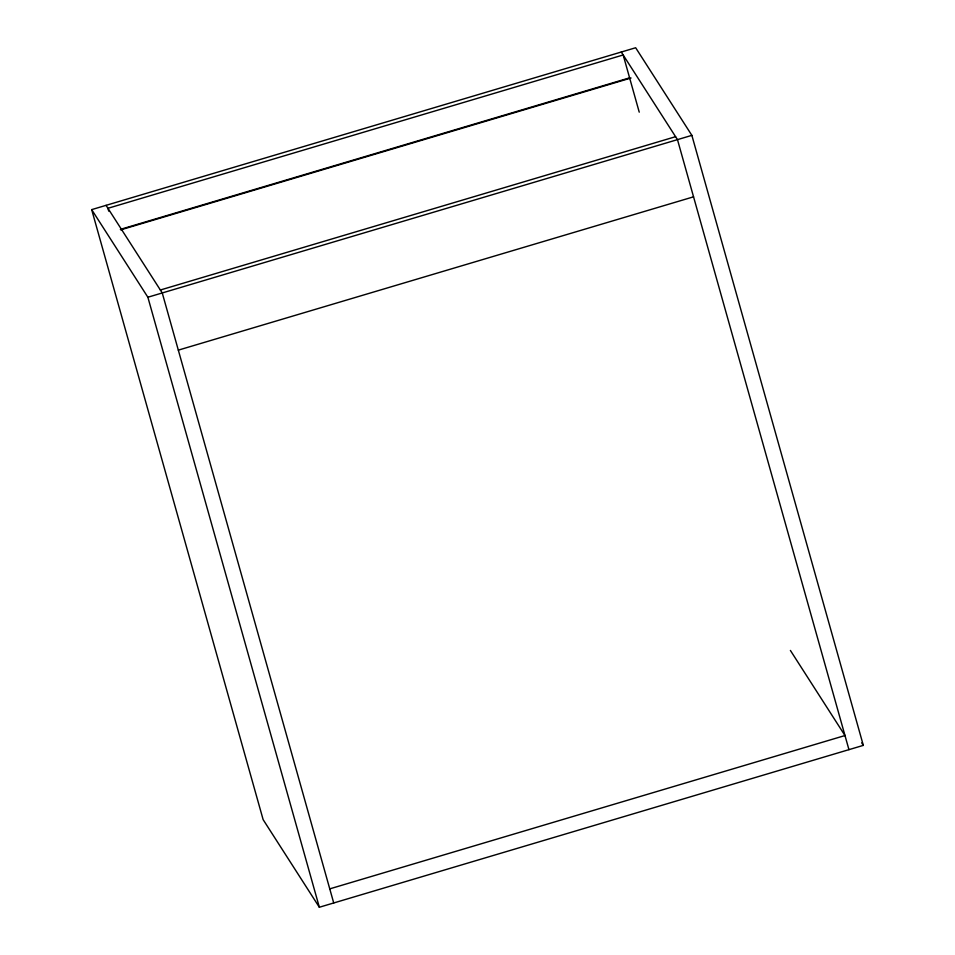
<?xml version="1.0" encoding="UTF-8"?>
<svg xmlns="http://www.w3.org/2000/svg" width="955" height="955" viewBox="0 0 955 955"><rect width="100%" height="100%" fill="white"/><g stroke="black" fill="none" stroke-linecap="round" stroke-linejoin="round"><path stroke-width="1.43" d="M91.68 209.623L635.66 47.75L691.862 135.359L863.32 745.378L319.34 907.25L263.138 819.641L91.68 209.623L147.87 297.232L319.34 907.25M120.366 229.391L629.321 77.928M120.676 229.869L631.052 77.988M160.356 290.01L675.591 136.684M147.87 297.232L691.862 135.359M178.322 350.139L693.557 196.826M329.75 888.866L844.984 735.541L790.394 650.439M621.275 52.024L677.477 139.633L848.947 749.651M861.72 742.871L863.32 745.378M106.053 205.349L162.255 292.958L333.725 902.976M639.241 112.165L623.173 54.972L107.939 208.297L108.751 211.151"/></g></svg>
